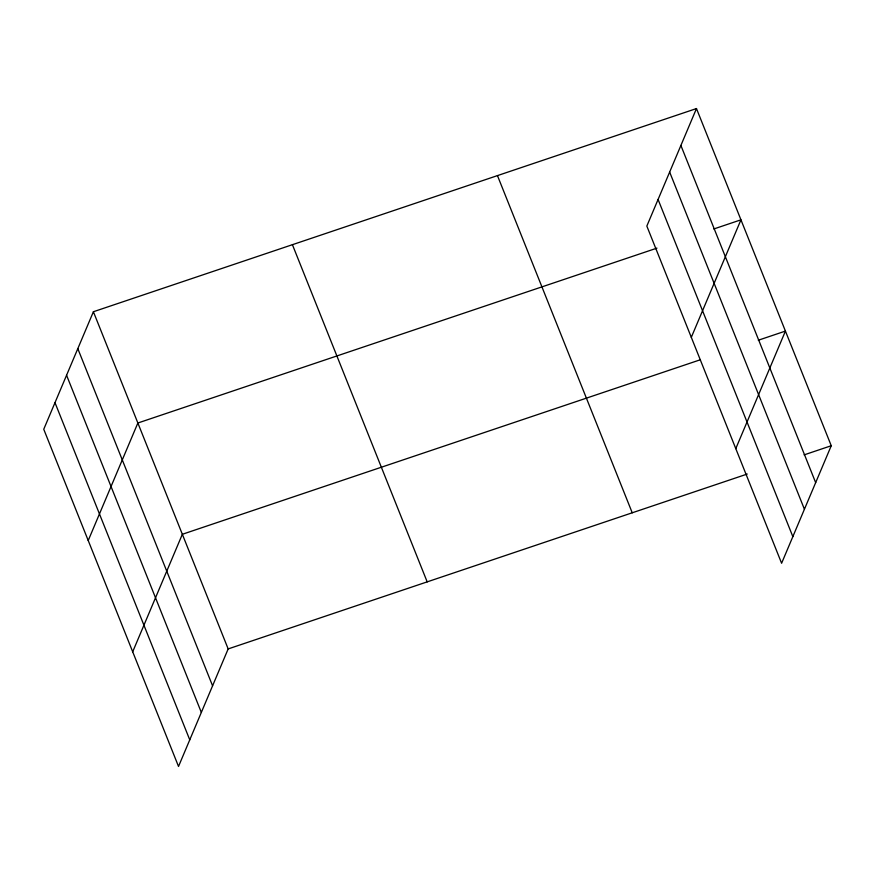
<?xml version="1.0" encoding="UTF-8"?>
<svg xmlns="http://www.w3.org/2000/svg" width="875" height="875" viewBox="0 0 875 875"><rect width="100%" height="100%" fill="white"/><g stroke="black" fill="none" stroke-linecap="round" stroke-linejoin="round"><path stroke-width="1.31" d="M93.395 311.741L43.75 429.264L178.522 766.445L228.167 648.922L93.395 311.741L696.478 108.555L831.25 445.736L781.605 563.259L646.833 226.078L696.478 108.555M88.222 540.531L137.867 423.008L656.95 248.128M132.694 651.809L182.339 534.286L700.131 359.833M691.305 337.345L740.95 219.822L713.814 228.966M735.788 448.613L785.433 331.089L758.286 340.233M228.167 648.922L747.25 474.042M804.114 454.88L831.25 445.736M680.892 145.458L815.664 482.639M669.648 172.058L804.42 509.25M658.077 199.467L792.848 536.659M497.459 175.602L632.231 512.794M292.414 244.683L427.186 581.875M77.809 348.644L212.581 685.825M66.566 375.244L201.338 712.436M54.983 402.653L189.755 739.845"/></g></svg>
